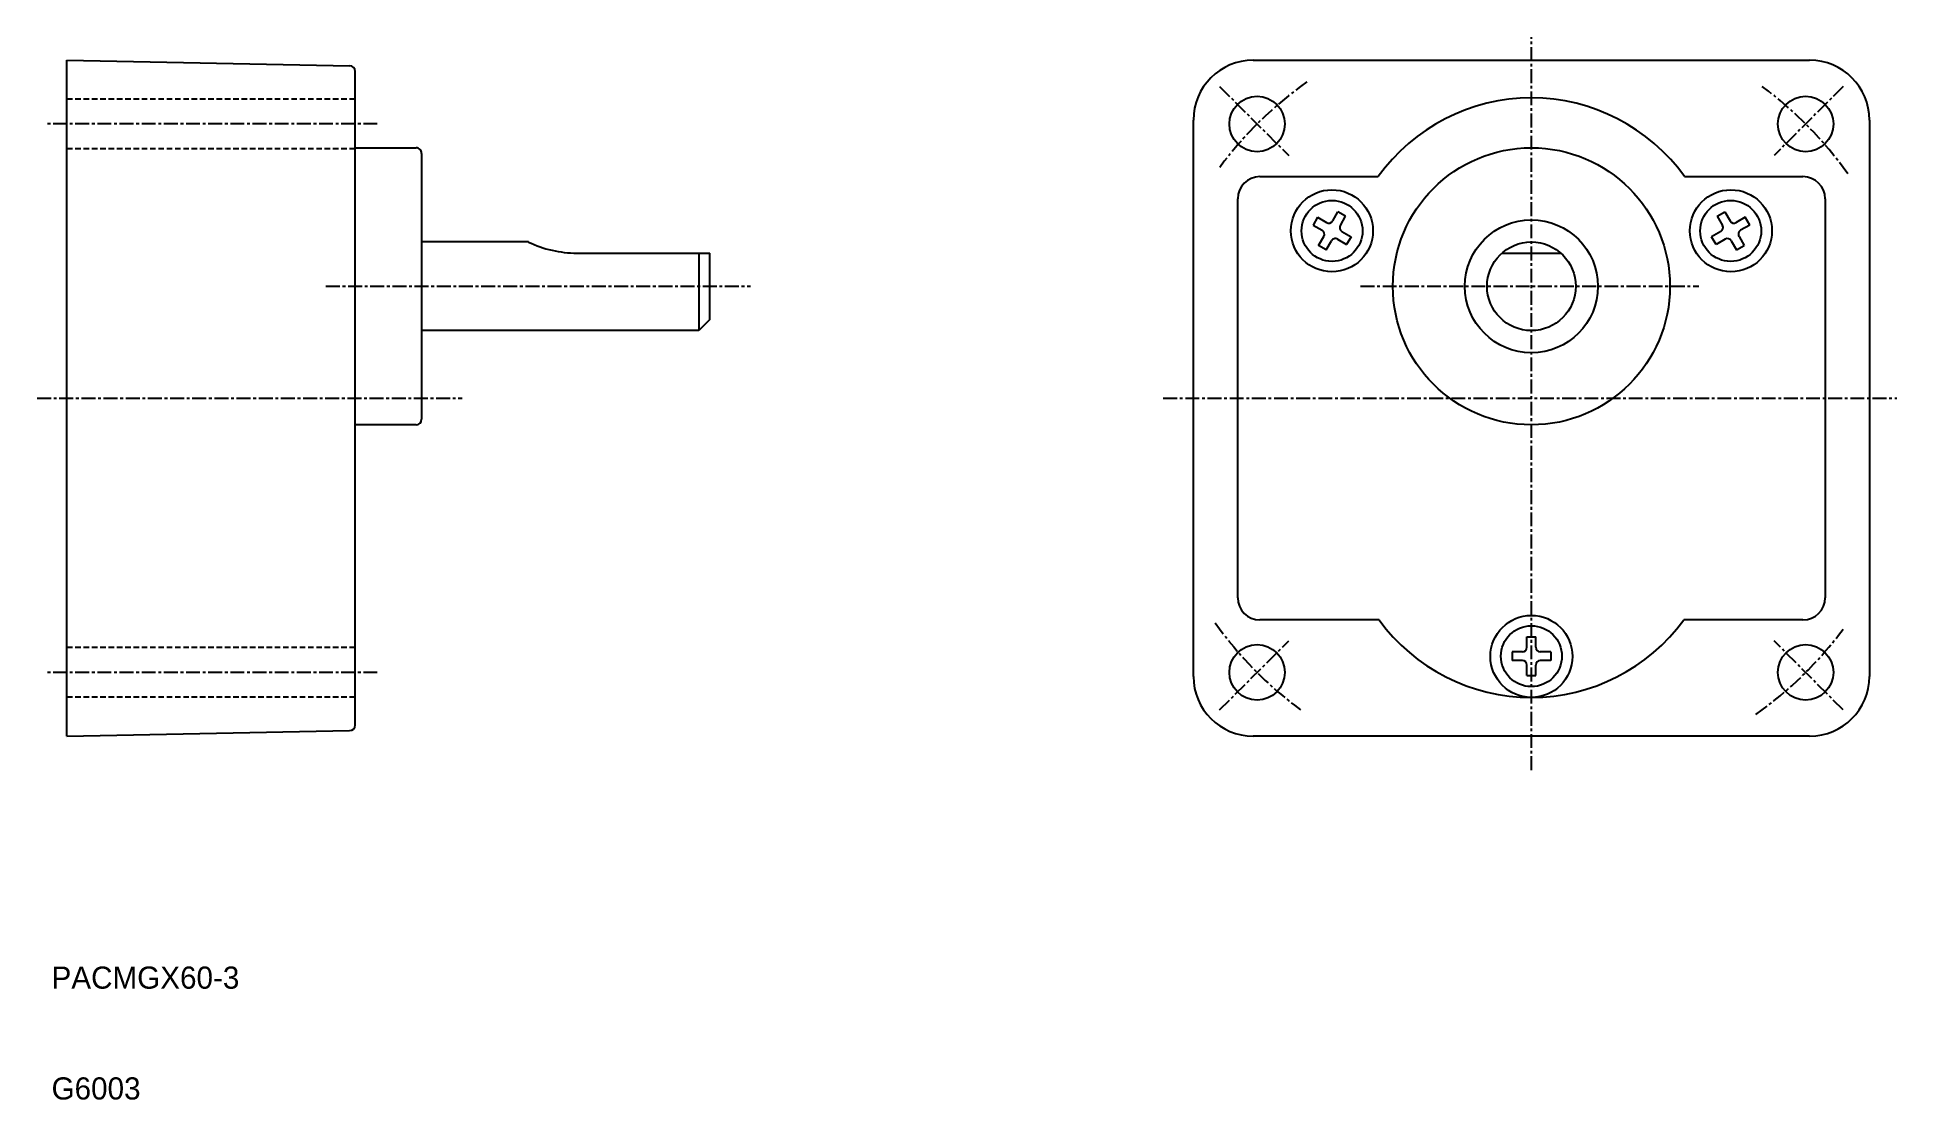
# Model space of a CAD drawing. Extents: x -87 to 81, y 503 to 598.
import ezdxf

# ---------------------------------------------------------------- set-up
doc = ezdxf.new("R2010")
doc.units = 0
doc.linetypes.add('CENTER', pattern=[2, 1.25, -0.25, 0.25, -0.25])
doc.linetypes.add('DASHED', pattern=[0.75, 0.5, -0.25])
doc.layers.get('0').update_dxf_attribs({"linetype": 'CONTINUOUS'})
doc.layers.add('CENTER', color=1, linetype='CENTER')

msp = doc.modelspace()

# ---------------------------------------------------------------- linework, layer by layer
at = {"color": 7, "linetype": 'CONTINUOUS'}
for p, q in [((-84.26, 535.39), (-84.26, 596.39)), ((-84.26, 596.39), (-58.74, 595.89)), ((22.77, 596.39), (72.97, 596.39)), ((-58.26, 536.39), (-58.26, 595.39)), ((17.37, 540.79), (17.37, 590.99)), ((78.37, 590.99), (78.37, 540.79)), ((-58.26, 588.49), (-52.76, 588.49)), ((-52.26, 587.99), (-52.26, 563.99)), ((23.37, 585.89), (34.05, 585.89)), ((61.69, 585.89), (72.37, 585.89)), ((21.37, 547.89), (21.37, 583.89)), ((74.37, 583.89), (74.37, 547.89)), ((28.57, 582.22), (28.17, 581.52)), ((28.57, 582.22), (29.39, 581.74)), ((29.94, 581.89), (30.41, 582.71)), ((31.1, 582.31), (30.41, 582.71)), ((30.63, 581.49), (31.1, 582.31)), ((64.63, 582.31), (65.32, 582.71)), ((64.63, 582.31), (65.1, 581.49)), ((65.32, 582.71), (65.8, 581.89)), ((67.16, 582.22), (66.34, 581.74)), ((67.57, 581.52), (67.16, 582.22)), ((28.17, 581.52), (28.99, 581.05)), ((30.77, 580.94), (31.6, 580.47)), ((64.96, 580.94), (64.13, 580.47)), ((67.57, 581.52), (66.74, 581.05)), ((-42.62, 579.99), (-52.26, 579.99)), ((-38.26, 578.99), (-26.26, 578.99)), ((-27.26, 578.99), (-27.26, 571.99)), ((-26.26, 572.99), (-26.26, 578.99)), ((28.66, 579.68), (29.14, 580.5)), ((29.35, 579.28), (28.66, 579.68)), ((29.35, 579.28), (29.83, 580.1)), ((30.37, 580.25), (31.2, 579.77)), ((31.6, 580.47), (31.2, 579.77)), ((45.22, 578.99), (50.51, 578.99)), ((64.53, 579.77), (64.13, 580.47)), ((65.36, 580.25), (64.53, 579.77)), ((65.9, 580.1), (66.38, 579.28)), ((66.38, 579.28), (67.07, 579.68)), ((66.6, 580.5), (67.07, 579.68)), ((-26.26, 572.99), (-27.26, 571.99)), ((-27.26, 571.99), (-52.26, 571.99)), ((-52.76, 563.49), (-58.26, 563.49)), ((34.12, 545.89), (23.37, 545.89)), ((72.37, 545.89), (61.61, 545.89)), ((47.47, 544.36), (48.27, 544.36)), ((47.47, 543.41), (47.47, 544.36)), ((48.27, 543.41), (48.27, 544.36)), ((46.12, 543.01), (46.12, 542.21)), ((47.07, 543.01), (46.12, 543.01)), ((47.07, 542.21), (46.12, 542.21)), ((49.62, 543.01), (48.67, 543.01)), ((49.62, 542.21), (48.67, 542.21)), ((49.62, 543.01), (49.62, 542.21)), ((47.47, 540.86), (47.47, 541.81)), ((47.47, 540.86), (48.27, 540.86)), ((48.27, 540.86), (48.27, 541.81)), ((-84.26, 535.39), (-58.76, 535.89)), ((72.97, 535.39), (22.77, 535.39))]:
    msp.add_line(p, q, dxfattribs=at)
at = {"color": 3, "linetype": 'DASHED'}
for p, q in [((-58.26, 592.89), (-84.26, 592.89)), ((-58.26, 588.39), (-84.26, 588.39)), ((-58.26, 543.4), (-84.26, 543.4)), ((-58.26, 538.9), (-84.26, 538.9))]:
    msp.add_line(p, q, dxfattribs=at)
at = {"color": 7, "linetype": 'CONTINUOUS'}
for centre, radius in [((23.12, 590.64), 2.5), ((72.61, 590.64), 2.5), ((47.87, 575.99), 12.5), ((29.87, 581), 3.7), ((65.87, 581), 3.7), ((29.88, 580.99), 2.75), ((65.85, 580.99), 2.75), ((47.87, 575.99), 6), ((47.87, 575.99), 4), ((47.87, 542.59), 3.7), ((47.87, 542.61), 2.75), ((23.12, 541.15), 2.5), ((72.61, 541.15), 2.5)]:
    msp.add_circle(centre, radius, dxfattribs=at)
for centre, radius, start, end in [((-58.76, 595.39), 0.5, 0, 90), ((22.77, 590.99), 5.4, 90, 180), ((72.97, 590.99), 5.4, 0, 90), ((47.87, 575.99), 17, 35.6162, 144.3838), ((-52.76, 587.99), 0.5, 0.0148, 90.0196), ((23.37, 583.89), 2, 90, 180), ((72.37, 583.89), 2, 0, 90), ((28.79, 580.7), 0.4, 330, 60), ((29.59, 582.09), 0.4, 240, 330), ((30.97, 581.29), 0.4, 150, 240), ((64.76, 581.29), 0.4, 300, 30), ((66.14, 582.09), 0.4, 210, 300), ((66.94, 580.7), 0.4, 120, 210), ((-38.26, 588.99), 10, 244.1581, 270), ((30.17, 579.9), 0.4, 60, 150), ((65.56, 579.9), 0.4, 30, 120), ((-52.76, 563.99), 0.5, 270, 0), ((23.37, 547.89), 2, 180, 270), ((72.37, 547.89), 2, 270, 0), ((47.87, 555.89), 17, 216.0319, 323.9681), ((47.07, 543.41), 0.4, 270, 0), ((47.07, 541.81), 0.4, 0, 90), ((48.67, 543.41), 0.4, 180, 270), ((48.67, 541.81), 0.4, 90, 180), ((22.77, 540.79), 5.4, 180, 270), ((72.97, 540.79), 5.4, 270, 0), ((-58.76, 536.39), 0.5, 270, 0)]:
    msp.add_arc(centre, radius, start, end, dxfattribs=at)
at = {"layer": 'CENTER', "color": 1, "linetype": 'CENTER'}
for p, q in [((47.87, 532.33), (47.87, 598.47)), ((19.74, 594.02), (25.97, 587.79)), ((75.99, 594.02), (69.76, 587.79)), ((-56.26, 590.64), (-86.19, 590.64)), ((-60.89, 575.99), (-22.58, 575.99)), ((32.45, 575.99), (62.97, 575.99)), ((-86.95, 565.89), (-48.61, 565.89)), ((14.65, 565.89), (80.84, 565.89)), ((19.74, 537.77), (25.97, 544)), ((75.99, 537.77), (69.76, 544)), ((-56.26, 541.15), (-86.19, 541.15))]:
    msp.add_line(p, q, dxfattribs=at)
for start, end in [(125.3694, 143.4721), (35.3694, 53.4721), (215.3694, 233.4721), (305.3694, 323.4721)]:
    msp.add_arc((47.87, 565.89), 35, start, end, dxfattribs=at)

# ---------------------------------------------------------------- texts
at = {"color": 7, "linetype": 'CONTINUOUS'}
for s, p in [('PACMGX60-3', (-85.65, 512.6)), ('G6003', (-85.65, 502.6))]:
    msp.add_text(s, height=2, dxfattribs=at).set_placement(p)

doc.saveas('drawing.dxf')
